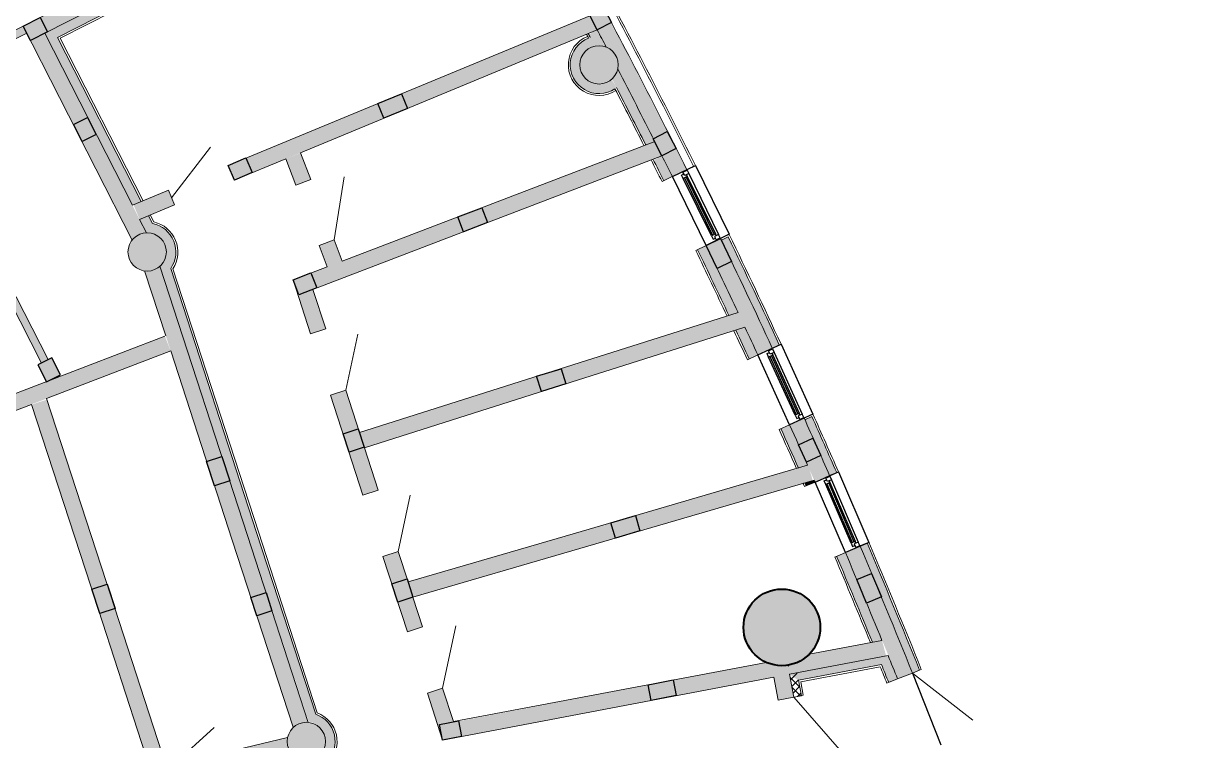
# Model space of a CAD drawing. Header units: millimetres. Extents: x 72919 to 485785, y -53256 to 338519.
# Drawn here: x 382303 to 400442, y 192910 to 204142 of the extents above; entities that cross this region are included whole.
import ezdxf

# ---------------------------------------------------------------- set-up
doc = ezdxf.new("R2010")
doc.units = ezdxf.units.MM
doc.layers.add('1', color=7, linetype='Continuous')
for name, color, linetype, lineweight in [('door', 177, 'Continuous', 9), ('gr', 251, 'Continuous', 40), ('wall', 5, 'Continuous', 40)]:
    doc.layers.add(name, color=color, linetype=linetype, lineweight=lineweight)

# ---------------------------------------------------------------- blocks, each defined once
blk = doc.blocks.new('Колонна ∅1200')
at = {"lineweight": 9, "ltscale": 400, "true_color": 0x000000}
h = blk.add_hatch(color=18, dxfattribs=at)
h.dxf.hatch_style = 1
edge = h.paths.add_edge_path()
edge.add_arc((0, 0), 600, 0, 360)
at = {"color": 18, "ltscale": 400, "true_color": 0x000000}
blk.add_circle((0, 0), 600, dxfattribs=at)
blk = doc.blocks.new('Откосы  по обваловке')
at = {"layer": 'gr', "lineweight": 18, "flags": 128}
blk.add_lwpolyline([(35126.223, 32719.976), (35157.835, 32730.313, 0.175307), (35200.105, 32763.33), (35201.249, 32765.21)], format="xyb", dxfattribs=at)

msp = doc.modelspace()

# ---------------------------------------------------------------- hatches: boundary and pattern name
at = {"ltscale": 500, "true_color": 0x000000}
h = msp.add_hatch(color=18, dxfattribs=at)
h.dxf.hatch_style = 1
h.paths.add_polyline_path([(391366.04739, 204417.60116), (391504.64521, 204151.53887), (391282.92479, 204036.03972), (391144.32697, 204302.10202)])
h = msp.add_hatch(color=18, dxfattribs=at)
h.dxf.hatch_style = 1
h.paths.add_polyline_path([(382303.39444, 204094.22621), (382570.64925, 204230.51034), (382684.22031, 204007.79615), (382416.9655, 203871.51201)])
h = msp.add_hatch(color=18, dxfattribs=at)
h.dxf.hatch_style = 1
edge = h.paths.add_edge_path()
edge.add_arc((391310.08741, 203489.49512), 300, 0, 360)
h = msp.add_hatch(color=18, dxfattribs=at)
h.dxf.hatch_style = 1
h.paths.add_polyline_path([(387849.17513, 202884.35047), (388218.8135, 203036.88741), (388314.12113, 202805.76741), (387944.48275, 202653.23046)])
h = msp.add_hatch(color=18, dxfattribs=at)
h.dxf.hatch_style = 1
h.paths.add_polyline_path([(383311.43174, 202667.73339), (383446.63833, 202399.93183), (383223.4685, 202287.25872), (383088.26191, 202555.06029)])
h = msp.add_hatch(color=18, dxfattribs=at)
h.dxf.hatch_style = 1
h.paths.add_polyline_path([(392377.96488, 202448.00422), (392516.5627, 202181.94192), (392294.84227, 202066.44278), (392156.24445, 202332.50507)])
h = msp.add_hatch(color=18, dxfattribs=at)
h.dxf.hatch_style = 1
h.paths.add_polyline_path([(385508.76189, 201914.90119), (385784.85414, 202032.25353), (385882.64857, 201802.17473), (385606.55632, 201684.8224)])
h = msp.add_hatch(color=18, dxfattribs=at)
h.dxf.hatch_style = 1
h.paths.add_polyline_path([(389104.02379, 201111.7332), (389477.69745, 201254.09907), (389566.64554, 201020.45781), (389192.97188, 200878.09194)])
h = msp.add_hatch(color=18, dxfattribs=at)
h.dxf.hatch_style = 1
edge = h.paths.add_edge_path()
edge.add_arc((384242.40898, 200561.96686), 300, 0, 360)
h = msp.add_hatch(color=18, dxfattribs=at)
h.dxf.hatch_style = 1
h.paths.add_polyline_path([(393210.49116, 200771.34449), (393384.39797, 200410.34964), (393158.76213, 200302.03261), (392985.67245, 200661.99849)])
h = msp.add_hatch(color=18, dxfattribs=at)
h.dxf.hatch_style = 1
h.paths.add_polyline_path([(386523.97829, 200123.26393), (386803.21193, 200232.93195), (386894.60271, 200000.23532), (386615.36908, 199890.56729)])
h = msp.add_hatch(color=18, dxfattribs=at)
h.dxf.hatch_style = 1
h.paths.add_polyline_path([(390334.47746, 198614.70372), (390716.13598, 198734.02188), (390790.6735, 198495.39213), (390409.01498, 198376.07397)])
h = msp.add_hatch(color=18, dxfattribs=at)
h.dxf.hatch_style = 1
h.paths.add_polyline_path([(387544.90495, 197790.39493), (387637.54955, 197505.06096), (387399.76926, 197427.85648), (387307.12465, 197713.19045)])
h = msp.add_hatch(color=18, dxfattribs=at)
h.dxf.hatch_style = 1
h.paths.add_polyline_path([(394657.00147, 197648.288), (394780.9183, 197375.07908), (394553.2423, 197271.81418), (394429.32546, 197545.02311)])
h = msp.add_hatch(color=18, dxfattribs=at)
h.dxf.hatch_style = 1
h.paths.add_polyline_path([(385410.64764, 197358.13574), (385533.94009, 196977.74249), (385296.10076, 196900.72007), (385172.80831, 197281.11331)])
h = msp.add_hatch(color=18, dxfattribs=at)
h.dxf.hatch_style = 1
h.paths.add_polyline_path([(391497.3849, 196323.44355), (391881.19691, 196435.64154), (391951.28259, 196195.66655), (391567.47058, 196083.46856)])
h = msp.add_hatch(color=18, dxfattribs=at)
h.dxf.hatch_style = 1
h.paths.add_polyline_path([(383616.50797, 195361.61696), (383739.80043, 194981.22372), (383501.9611, 194904.20129), (383378.66865, 195284.59453)])
h = msp.add_hatch(color=18, dxfattribs=at)
h.dxf.hatch_style = 1
h.paths.add_polyline_path([(388307.22032, 195444.22949), (388399.86492, 195158.89552), (388162.08463, 195081.69103), (388069.44002, 195367.02501)])
h = msp.add_hatch(color=18, dxfattribs=at)
h.dxf.hatch_style = 1
h.paths.add_polyline_path([(395572.99395, 195530.11146), (395726.99578, 195160.9456), (395496.26711, 195064.69446), (395342.28279, 195433.86763)])
h = msp.add_hatch(color=18, dxfattribs=at)
h.dxf.hatch_style = 1
h.paths.add_polyline_path([(386101.74318, 195230.79529), (386194.38779, 194945.46132), (385956.6075, 194868.25683), (385863.96289, 195153.59081)])
h = msp.add_hatch(color=18, dxfattribs=at)
h.dxf.hatch_style = 1
h.paths.add_polyline_path([(392078.26301, 193788.57467), (392471.30095, 193862.88056), (392517.925, 193617.7024), (392124.96704, 193542.97595)])
h = msp.add_hatch(color=18, dxfattribs=at)
h.dxf.hatch_style = 1
edge = h.paths.add_edge_path()
edge.add_arc((386733.05674, 192901.30186), 300, 0, 360)
h = msp.add_hatch(color=18, dxfattribs=at)
h.dxf.hatch_style = 1
h.paths.add_polyline_path([(388817.6944, 193166.483), (389112.45869, 193222.2729), (389158.95066, 192976.63395), (388864.18637, 192920.84404)])
at = {"layer": '1', "ltscale": 500, "true_color": 0x000000}
h = msp.add_hatch(color=18, dxfattribs=at)
h.dxf.hatch_style = 1
edge = h.paths.add_edge_path()
edge.add_line((382668.80325, 198526.65799), (382887.09981, 198637.88574))
edge.add_line((382887.09981, 198637.88574), (382750.90257, 198905.18765))
edge.add_line((382731.83723, 198895.47337), (382532.60601, 198793.9599))
edge.add_line((382532.60601, 198793.9599), (382668.80325, 198526.65799))
at = {"layer": 'wall', "lineweight": 18, "ltscale": 0.007407, "true_color": 0x000000}
h = msp.add_hatch(color=18, dxfattribs=at)
h.dxf.hatch_style = 1
h.paths.add_polyline_path([(382639.64573, 203984.9684), (389402.08687, 207430.45727), (389288.59308, 207653.21086), (386825.84244, 206398.43026), (386689.65521, 206665.72415), (386466.89632, 206552.24079), (386602.19784, 206284.4825), (382303.39444, 204094.22621)])
h = msp.add_hatch(color=18, dxfattribs=at)
h.dxf.hatch_style = 1
h.paths.add_polyline_path([(384149.60168, 201351.9186), (384010.59123, 201294.33858), (382639.69306, 203984.99251), (389413.35974, 207436.20084), (389808.73687, 206740.73198), (389678.06369, 206667.08064), (389354.16551, 207237.6937), (382841.3965, 203919.41371)])
h = msp.add_hatch(color=18, dxfattribs=at)
h.dxf.hatch_style = 1
edge = h.paths.add_edge_path()
edge.add_line((391143.37181, 204853.80663), (390916.72957, 204725.20422))
edge.add_line((390916.72957, 204725.20422), (391424.18649, 203766.95034))
edge.add_arc((391310.0874, 203489.49511), 300.00001, -12.615497719, 67.645856203, ccw=False)
edge.add_line((391602.84473, 203423.97295), (392457.82698, 201739.69915))
edge.add_line((392457.82698, 201739.69915), (392682.3432, 201849.67359))
edge.add_line((392682.3432, 201849.67359), (391143.37181, 204853.80663))
h = msp.add_hatch(color=18, dxfattribs=at)
h.dxf.hatch_style = 1
h.paths.add_polyline_path([(392790.38122, 201901.91725, 0.0077641463), (391241.58516, 204902.3366), (391135.82099, 204845.64498, -0.0077641463), (392682.90772, 201848.53704), (392790.38122, 201901.91725)], flags=0)
h = msp.add_hatch(color=18, dxfattribs=at)
h.dxf.hatch_style = 1
h.paths.add_polyline_path([(385508.76189, 201914.90119), (391165.64656, 204258.05954), (391282.92479, 204036.03972), (385604.43275, 201683.93131)])
h = msp.add_hatch(color=18, dxfattribs=at)
h.dxf.hatch_style = 1
h.paths.add_polyline_path([(381781.90223, 200669.28832), (381674.98147, 200614.80942), (380397.0377, 203122.91321), (382303.39444, 204094.22621), (382357.86319, 203987.32535), (380558.43736, 203070.47134)])
edge = h.paths.add_edge_path()
edge.add_line((382588.2939, 198822.33433), (382088.11309, 199803.99363))
edge.add_line((382088.11309, 199803.99363), (382195.03386, 199858.47252))
edge.add_line((382195.03386, 199858.47252), (382695.21467, 198876.81322))
h = msp.add_hatch(color=18, dxfattribs=at)
h.dxf.hatch_style = 1
h.paths.add_polyline_path([(384231.08757, 200861.5905), (382639.64573, 203984.9684), (382303.39444, 204094.22621), (384008.33598, 200748.0928)])
h = msp.add_hatch(color=18, dxfattribs=at)
h.dxf.hatch_style = 1
edge = h.paths.add_edge_path()
edge.add_arc((391310.08741, 203489.49512), 300, 67.645857787, 311.090711131, ccw=False)
edge.add_line((391424.18649, 203766.95034), (391282.92479, 204036.03972))
edge.add_line((391282.92479, 204036.03972), (391150.71784, 203965.17843))
edge.add_line((391150.71784, 203965.17843), (391174.79103, 203919.4413))
edge.add_arc((391302.35853, 203488.74026), 449.19579, 106.498536799, 308.534896382)
edge.add_line((391582.20354, 203137.36635), (391507.26333, 203263.39413))
h = msp.add_hatch(color=18, dxfattribs=at)
h.dxf.hatch_style = 1
edge = h.paths.add_edge_path()
edge.add_line((391515.01477, 203270.3952), (392041.26692, 202237.01364))
edge.add_line((392041.26692, 202237.01364), (392182.05529, 202290.95162))
edge.add_line((392182.05529, 202290.95162), (391602.84473, 203423.97295))
edge.add_arc((391310.08738, 203489.49515), 300.00004, 313.085676479, 347.384496823, ccw=False)
h = msp.add_hatch(color=18, dxfattribs=at)
h.dxf.hatch_style = 1
h.paths.add_polyline_path([(386523.97829, 200123.26393), (386835.10199, 199974.74063), (392294.84227, 202066.44278), (392182.05529, 202290.95162)])
h = msp.add_hatch(color=18, dxfattribs=at)
h.dxf.hatch_style = 1
h.paths.add_polyline_path([(386643.7249, 202110.93525), (386801.56381, 201698.94569), (386568.11016, 201609.50637), (386411.51956, 202018.23761)])
h = msp.add_hatch(color=18, dxfattribs=at)
h.dxf.hatch_style = 1
h.paths.add_polyline_path([(392168.05927, 201998.40694), (392322.77851, 201674.39641), (392457.82698, 201739.69915), (392300.26622, 202069.26823)])
h = msp.add_hatch(color=18, dxfattribs=at)
h.dxf.hatch_style = 1
h.paths.add_polyline_path([(384124.43989, 201070.89819), (384028.76903, 201301.86807), (384575.64356, 201528.39092), (384671.20294, 201297.69018)])
h = msp.add_hatch(color=18, dxfattribs=at)
h.dxf.hatch_style = 1
edge = h.paths.add_edge_path()
edge.add_line((384442.89376, 200336.57632), (386768.66195, 193212.82554))
edge.add_arc((386715.77349, 192904.15929), 313.16457, -55.403652588, 80.27706563, ccw=False)
edge.add_line((386893.58559, 192646.37081), (387232.97488, 190503.55073))
edge.add_line((387232.97488, 190503.55073), (387380.40423, 190531.58648))
edge.add_line((387380.40423, 190531.58648), (387055.09703, 192585.4957))
edge.add_arc((386733.06596, 192899.81399), 450, 315.694411147, 431.129664587)
edge.add_line((386878.60835, 193325.62781), (384611.17538, 200304.06893))
edge.add_arc((384242.40898, 200561.96686), 450, 325.032862417, 439.178947499)
edge.add_line((384326.89299, 201003.96511), (384266.7929, 201121.91807))
edge.add_line((384266.7929, 201121.91807), (384129.23114, 201072.88279))
edge.add_line((384129.23114, 201072.88279), (384231.00626, 200861.75008))
edge.add_arc((384241.83544, 200560.78812), 301.15673, -48.116344678, 92.060721965, ccw=False)
h = msp.add_hatch(color=18, dxfattribs=at)
h.dxf.hatch_style = 1
edge = h.paths.add_edge_path()
edge.add_line((394019.67176, 199048.73625), (394128.62394, 199099.02962))
edge.add_arc((295404.17772, 153526.87512), 108735.17161, 24.7785017754, 25.7639054723)
edge.add_line((393330.28762, 200790.12243), (393222.27051, 200737.89071))
edge.add_arc((295268.81618, 153464.0891), 108764.38541, 24.7786461365, 25.7626514478, ccw=False)
h = msp.add_hatch(color=18, dxfattribs=at)
h.dxf.hatch_style = 1
h.paths.add_polyline_path([(387162.89869, 200755.79295), (387292.43775, 200417.67139), (387058.9841, 200328.23206), (386931.59159, 200660.75073)])
h = msp.add_hatch(color=18, dxfattribs=at)
h.dxf.hatch_style = 1
h.paths.add_polyline_path([(392857.22232, 200592.96441), (393341.80985, 199565.96384), (393486.06871, 199611.66854), (392989.42926, 200663.82571)])
h = msp.add_hatch(color=18, dxfattribs=at)
h.dxf.hatch_style = 1
edge = h.paths.add_edge_path()
edge.add_line((393212.34527, 200790.6263), (392985.70303, 200662.02388))
edge.add_arc((295410.43379, 153534.99944), 108360, 24.7785017754, 25.7796710176, ccw=False)
edge.add_line((393794.24863, 198949.91523), (394021.23221, 199054.69303))
edge.add_line((394021.23221, 199054.69303), (393844.91295, 199434.73159))
edge.add_line((393844.91295, 199434.73159), (393212.34527, 200790.6263))
h = msp.add_hatch(color=18, dxfattribs=at)
h.dxf.hatch_style = 1
edge = h.paths.add_edge_path()
edge.add_line((386524.46962, 193121.12757), (385535.22215, 196165.71786))
edge.add_line((385535.22215, 196165.71786), (385417.78872, 196527.14079))
edge.add_line((385417.78872, 196527.14079), (384203.42371, 200264.57234))
edge.add_arc((384241.76851, 200571.26105), 309.07651, 262.873382427, 310.596637121)
edge.add_line((384442.89376, 200336.57632), (385656.39477, 196601.80388))
edge.add_line((385656.39477, 196601.80388), (385773.8282, 196240.38094))
edge.add_line((385773.8282, 196240.38094), (386762.23375, 193198.38182))
edge.add_arc((386736.01969, 192874.5519), 324.8892, 85.371993109, 130.628006886)
h = msp.add_hatch(color=18, dxfattribs=at)
h.dxf.hatch_style = 1
h.paths.add_polyline_path([(386835.10199, 199974.74063), (386523.97829, 200123.26393), (386798.38111, 199278.73888), (387036.14524, 199355.99313)])
h = msp.add_hatch(color=18, dxfattribs=at)
h.dxf.hatch_style = 1
h.paths.add_polyline_path([(387562.79075, 197735.03057), (390177.20516, 198563.3404), (390176.56621, 198566.67631), (390540.01041, 198677.61914), (390539.6832, 198678.18222), (393486.06871, 199611.66854), (393593.0295, 199383.3091), (390612.37094, 198439.0974), (390612.34144, 198436.85236), (390248.89724, 198325.90952), (390250.17186, 198324.2108), (387630.4235, 197496.73556)])
h = msp.add_hatch(color=18, dxfattribs=at)
h.dxf.hatch_style = 1
h.paths.add_polyline_path([(393452.48, 199338.77961), (393658.05841, 198887.04852), (393794.24863, 198949.91524), (393593.0295, 199383.3091)])
h = msp.add_hatch(color=18, dxfattribs=at)
h.dxf.hatch_style = 1
h.paths.add_polyline_path([(384519.85691, 199244.80616), (377806.10069, 196665.40264), (377883.46028, 196427.30788), (384609.51657, 199011.43704)])
h = msp.add_hatch(color=18, dxfattribs=at)
h.dxf.hatch_style = 1
h.paths.add_polyline_path([(387617.93099, 196756.42372), (387110.48828, 198318.1718), (387348.25241, 198395.42605), (387855.69512, 196833.67797)])
h = msp.add_hatch(color=18, dxfattribs=at)
h.dxf.hatch_style = 1
h.paths.add_polyline_path([(384296.63028, 192448.73559), (383360.39953, 195330.15801), (383242.9661, 195691.58095), (382436.86614, 198172.50187), (382674.66981, 198249.76896), (383481.57215, 195766.24403), (383599.00558, 195404.82109), (384540.51499, 192507.28714)])
h = msp.add_hatch(color=18, dxfattribs=at)
h.dxf.hatch_style = 1
h.paths.add_polyline_path([(394518.27344, 197986.43341), (394291.6312, 197857.831), (394688.67587, 196959.87996), (394917.72313, 197060.06656)])
h = msp.add_hatch(color=18, dxfattribs=at)
h.dxf.hatch_style = 1
edge = h.paths.add_edge_path()
edge.add_line((394914.02634, 197058.44956), (395023.96628, 197106.53793))
edge.add_arc((295400.12981, 153535.57566), 108735.17161, 23.622394174, 24.1246938017)
edge.add_line((394638.16569, 197978.23289), (394528.69865, 197929.11245))
edge.add_arc((295263.02762, 153476.68745), 108764.38541, 23.6218730602, 24.1234397771, ccw=False)
h = msp.add_hatch(color=18, dxfattribs=at)
h.dxf.hatch_style = 1
h.paths.add_polyline_path([(394154.27132, 197796.25393), (394428.51546, 197179.28431), (394573.75004, 197221.68288), (394291.6312, 197857.831)])
h = msp.add_hatch(color=18, dxfattribs=at)
h.dxf.hatch_style = 1
h.paths.add_polyline_path([(388322.57562, 195396.76755), (394582.96954, 197224.37434), (394653.02813, 196984.39144), (388396.10495, 195157.79786)])
h = msp.add_hatch(color=18, dxfattribs=at)
h.dxf.hatch_style = 1
h.paths.add_polyline_path([(394530.16739, 196947.92966), (394551.24752, 196899.768), (394688.67587, 196959.87996), (394675.12682, 196990.84274)])
h = msp.add_hatch(color=18, dxfattribs=at)
h.dxf.hatch_style = 1
h.paths.add_polyline_path([(395392.54501, 195957.98302), (395165.98256, 195858.88329), (395988.8365, 193882.07011), (396212.74948, 193970.4449)])
h = msp.add_hatch(color=18, dxfattribs=at)
h.dxf.hatch_style = 1
edge = h.paths.add_edge_path()
edge.add_line((396324.39051, 194015.59054), (396212.74948, 193970.4449))
edge.add_arc((295410.43379, 153534.99945), 108610, 21.8575016414, 22.9917910681)
edge.add_line((395392.54501, 195957.98302), (395502.39619, 196006.30724))
edge.add_arc((291796.33382, 152019.5821), 112648.92081, 21.8886735161, 22.9841346368, ccw=False)
h = msp.add_hatch(color=18, dxfattribs=at)
h.dxf.hatch_style = 1
h.paths.add_polyline_path([(388313.66873, 194615.16314), (387930.03815, 195795.85664), (388167.80228, 195873.11089), (388551.43286, 194692.41739)])
h = msp.add_hatch(color=18, dxfattribs=at)
h.dxf.hatch_style = 1
h.paths.add_polyline_path([(395026.09393, 195798.77599), (395585.67826, 194453.50987), (395736.02625, 194482.10064), (395163.48374, 195857.79029)])
h = msp.add_hatch(color=18, dxfattribs=at)
h.dxf.hatch_style = 1
edge = h.paths.add_edge_path()
edge.add_line((388788.27969, 193154.46078), (393926.21264, 194137.93927))
edge.add_arc((394170.53539, 194685.94146), 600, 245.970648317, 315.563421751)
edge.add_line((394598.95091, 194265.86986), (395736.02625, 194482.10064))
edge.add_line((395736.02625, 194482.10064), (395800.86532, 194239.95055))
edge.add_line((395800.86532, 194239.95055), (388864.18637, 192920.84404))
edge.add_line((388864.18637, 192920.84404), (388788.27969, 193154.46078))
h = msp.add_hatch(color=18, dxfattribs=at)
h.dxf.hatch_style = 1
h.paths.add_polyline_path([(394429.88331, 193857.08867), (394289.57798, 193952.55813), (395832.10889, 194245.89195), (395878.01507, 194132.47118)])
h = msp.add_hatch(color=18, dxfattribs=at)
h.dxf.hatch_style = 1
h.paths.add_polyline_path([(395727.77215, 194103.90039), (395840.98666, 193822.81583), (395980.20284, 193878.66254), (395876.16213, 194137.05639)])
h = msp.add_hatch(color=18, dxfattribs=at)
h.dxf.hatch_style = 1
h.paths.add_polyline_path([(394357.76587, 193593.98399), (394112.16715, 193547.27996), (394043.97926, 193905.85409), (394289.57798, 193952.55813)])
h = msp.add_hatch(color=18, dxfattribs=at)
h.dxf.hatch_style = 1
h.paths.add_polyline_path([(388794.45663, 193135.45011), (388626.70294, 193651.74289), (388864.46707, 193728.99714), (389032.22076, 193212.70436)])
h = msp.add_hatch(color=18, dxfattribs=at)
h.dxf.hatch_style = 1
h.paths.add_polyline_path([(385629.68539, 192768.77383), (385688.04673, 192525.68135), (386493.61696, 192719.08165), (386435.25562, 192962.17413)])

# ---------------------------------------------------------------- linework, layer by layer
at = {"color": 18, "ltscale": 500, "true_color": 0x000000}
for p, q in [((393067.44108, 200813.41374), (392627.54325, 201711.47878)), ((392645.50427, 201720.2766), (393085.40211, 200822.21157)), ((392672.4458, 201733.47333), (393112.34364, 200835.4083)), ((392690.40683, 201742.27115), (393130.30466, 200844.20612)), ((392713.13214, 201786.80833), (393179.42344, 200834.86022)), ((394050.79446, 198989.71772), (394489.72313, 198024.84758)), ((394377.17423, 198006.60629), (393963.09022, 198916.86194)), ((393981.29505, 198925.14349), (394395.37906, 198014.88784)), ((394008.60229, 198937.56582), (394422.68631, 198027.31017)), ((394026.80713, 198945.84737), (394440.89114, 198035.59173)), ((394945.97107, 196994.50917), (395365.38437, 196020.99735)), ((395252.49102, 196005.02579), (394856.81775, 196923.43396)), ((394875.18563, 196931.34731), (395270.8589, 196012.93913)), ((394902.73745, 196943.21732), (395298.41072, 196024.80914)), ((394921.10533, 196951.13066), (395316.7786, 196032.72249))]:
    msp.add_line(p, q, dxfattribs=at)
for points in [[(415650.43379, 180914.99944, 0.4142135624), (336810.43379, 259754.99944), (221610.43379, 259754.99944, 0.4142135624), (142770.43379, 180914.99944), (142770.43379, 104414.99944, 0.4142135624), (221610.43379, 25574.99944), (336810.43379, 25574.99944, 0.4142135624), (415650.43379, 104414.99944)], [(414950.43379, 180914.99944, 0.4142135624), (336810.43379, 259054.99944), (221610.43379, 259054.99944, 0.4142135624), (143470.43379, 180914.99944), (143470.43379, 104414.99944, 0.4142135624), (221610.43379, 26274.99944), (336810.43379, 26274.99944, 0.4142135624), (414950.43379, 104414.99944)]]:
    msp.add_lwpolyline(points, format="xyb", close=True, dxfattribs=at)
msp.add_lwpolyline([(414950.43379, 180914.99944, 0.1839071549), (395168.47746, 232878.43215, 0.1839071549)], format="xyb", dxfattribs=at)
for points in [[(391366.04739, 204417.60116), (391504.64521, 204151.53887), (391282.92479, 204036.03972), (391144.32697, 204302.10202)], [(382303.39444, 204094.22621), (382570.64925, 204230.51034), (382684.22031, 204007.79615), (382416.9655, 203871.51201)], [(387849.17513, 202884.35047), (388218.8135, 203036.88741), (388314.12113, 202805.76741), (387944.48275, 202653.23046)], [(383311.43174, 202667.73339), (383446.63833, 202399.93183), (383223.4685, 202287.25872), (383088.26191, 202555.06029)], [(392377.96488, 202448.00422), (392516.5627, 202181.94192), (392294.84227, 202066.44278), (392156.24445, 202332.50507)], [(385508.76189, 201914.90119), (385784.85414, 202032.25353), (385882.64857, 201802.17473), (385606.55632, 201684.8224)], [(392457.82698, 201739.69915), (392817.04744, 201915.65557), (393344.92349, 200837.9803), (392985.70303, 200662.02388)], [(392686.73868, 201840.6914), (392713.13214, 201786.80833), (392650.26856, 201756.01596), (392623.8751, 201809.89903)], [(389104.02379, 201111.7332), (389477.69745, 201254.09907), (389566.64554, 201020.45781), (389192.97188, 200878.09194)], [(393205.8169, 200780.97716), (393179.42344, 200834.86022), (393116.55986, 200804.06785), (393142.95332, 200750.18478)], [(393210.49116, 200771.34449), (393384.39797, 200410.34964), (393158.76213, 200302.03261), (392985.67245, 200661.99849)], [(386523.97829, 200123.26393), (386803.21193, 200232.93195), (386894.60271, 200000.23532), (386615.36908, 199890.56729)], [(393794.24863, 198949.91523), (394158.34526, 199115.54628), (394655.2448, 198023.24231), (394291.14817, 197857.61127)], [(394025.9498, 199044.33222), (394050.79446, 198989.71772), (393987.07755, 198960.73229), (393962.23289, 199015.34679)], [(382668.80325, 198526.65799), (382887.09981, 198637.88574), (382750.90257, 198905.18765), (382532.60601, 198793.9599)], [(390334.47746, 198614.70372), (390716.13598, 198734.02188), (390790.6735, 198495.39213), (390409.01498, 198376.07397)], [(394514.56779, 197970.23309), (394489.72313, 198024.84758), (394426.00622, 197995.86215), (394450.85088, 197941.24765)], [(387544.90495, 197790.39493), (387637.54955, 197505.06096), (387399.76926, 197427.85648), (387307.12465, 197713.19045)], [(394657.00147, 197648.288), (394780.9183, 197375.07908), (394553.2423, 197271.81418), (394429.32546, 197545.02311)], [(385410.64764, 197358.13574), (385533.94009, 196977.74249), (385296.10076, 196900.72007), (385172.80831, 197281.11331)], [(394688.67587, 196959.87996), (395056.03347, 197118.14682), (395530.84017, 196016.05985), (395163.48258, 195857.79299)], [(394922.23104, 197049.61281), (394945.97107, 196994.50917), (394881.68349, 196966.81247), (394857.94346, 197021.91611)], [(391497.3849, 196323.44355), (391881.19691, 196435.64154), (391951.28259, 196195.66655), (391567.47058, 196083.46856)], [(395389.1244, 195965.89371), (395365.38437, 196020.99735), (395301.09679, 195993.30065), (395324.83682, 195938.19701)], [(383616.50797, 195361.61696), (383739.80043, 194981.22372), (383501.9611, 194904.20129), (383378.66865, 195284.59453)], [(388307.22032, 195444.22949), (388399.86492, 195158.89552), (388162.08463, 195081.69103), (388069.44002, 195367.02501)], [(395572.99395, 195530.11146), (395726.99578, 195160.9456), (395496.26711, 195064.69446), (395342.28279, 195433.86763)], [(386101.74318, 195230.79529), (386194.38779, 194945.46132), (385956.6075, 194868.25683), (385863.96289, 195153.59081)], [(392078.26301, 193788.57467), (392471.30095, 193862.88056), (392517.925, 193617.7024), (392124.96704, 193542.97595)], [(388817.6944, 193166.483), (389112.45869, 193222.2729), (389158.95066, 192976.63395), (388864.18637, 192920.84404)]]:
    msp.add_lwpolyline(points, close=True, dxfattribs=at)
for points in [[(392677.2101, 201769.21269), (392690.40683, 201742.27115), (392627.54325, 201711.47878), (392601.14978, 201765.36185), (392637.07183, 201782.95749)], [(393143.5014, 200817.26458), (393130.30466, 200844.20612), (393067.44108, 200813.41374), (393093.83455, 200759.53068), (393129.75659, 200777.12632)], [(394014.3848, 198973.15462), (394026.80713, 198945.84737), (393963.09022, 198916.86194), (393938.24556, 198971.47643), (393974.65522, 198988.03954)], [(382831.41191, 198609.51131), (382837.12192, 198598.3048), (382724.49114, 198555.03242)], [(394453.31347, 198008.28448), (394440.89114, 198035.59173), (394377.17423, 198006.60629), (394402.01889, 197951.9918), (394438.42855, 197968.5549)], [(394909.23531, 196978.68248), (394921.10533, 196951.13066), (394856.81775, 196923.43396), (394833.07772, 196978.5376), (394869.81348, 196994.36429)], [(395328.64861, 196005.17067), (395316.7786, 196032.72249), (395252.49102, 196005.02579), (395276.23105, 195949.92215), (395312.96681, 195965.74883)], [(396212.74948, 193970.4449), (396656.96922, 192844.93665)]]:
    msp.add_lwpolyline(points, dxfattribs=at)
at = {"layer": 'door', "ltscale": 100}
for p, q in [((384625.39241, 201408.28658), (385234.15384, 202201.63993)), ((387165.04524, 200750.19006), (387322.12562, 201737.77588)), ((387348.25241, 198395.42605), (387535.42596, 199275.74728)), ((388168.1113, 195872.15983), (388355.28485, 196752.48106)), ((388863.54002, 193731.85031), (389071.51071, 194709.98536)), ((396212.74948, 193970.4449), (397158.36239, 193231.65113)), ((394357.76587, 193593.98399), (395145.0367, 192688.33249)), ((384650.50887, 192533.69434), (385290.59847, 193118.67075))]:
    msp.add_line(p, q, dxfattribs=at)
at = {"layer": 'wall', "color": 18, "lineweight": 18, "ltscale": 0.007407, "true_color": 0x000000}
for p, q in [((389413.35974, 207436.20084), (382639.64573, 203984.9684)), ((389354.16551, 207237.6937), (382841.3965, 203919.41371)), ((389367.78476, 207210.96327), (382881.74665, 203906.30277)), ((386603.08885, 206284.93648), (382303.39444, 204094.22621)), ((385508.76189, 201914.90119), (391165.64656, 204258.05954)), ((384008.33598, 200748.0928), (382303.39444, 204094.22621)), ((382357.86319, 203987.32535), (380558.43736, 203070.47134)), ((384010.59123, 201294.33858), (382639.64573, 203984.9684)), ((384149.60168, 201351.9186), (382841.3965, 203919.41371)), ((384177.40377, 201363.4346), (382881.74665, 203906.30277)), ((386642.57262, 202113.94292), (391282.92479, 204036.03972)), ((387292.43775, 200417.67139), (392182.05529, 202290.95162)), ((386803.71035, 201693.34281), (386642.57262, 202113.94292)), ((386835.10199, 199974.74063), (392294.84227, 202066.44278)), ((385604.43275, 201683.93131), (385508.76189, 201914.90119)), ((385604.43275, 201683.93131), (386411.51956, 202018.23761)), ((386570.2567, 201603.90348), (386411.51956, 202018.23761)), ((392295.76881, 201661.33586), (392456.97569, 201741.41295)), ((392682.90772, 201848.53704), (392457.82698, 201739.69915)), ((384010.59123, 201294.33858), (384575.64356, 201528.39092)), ((384671.31442, 201297.42104), (384575.64356, 201528.39092)), ((386570.2567, 201603.90348), (386803.71035, 201693.34281)), ((384124.43989, 201070.89819), (384671.31442, 201297.42104)), ((384231.08879, 200861.58811), (384124.43989, 201070.89819)), ((384326.89299, 201003.96511), (384263.45034, 201128.47821)), ((384347.08644, 201030.4139), (384291.25243, 201139.99421)), ((393345.81259, 200836.15502), (393210.77114, 200770.85567)), ((393331.84807, 200796.07922), (393223.83095, 200743.8475)), ((386931.59159, 200660.75073), (387165.04524, 200750.19006)), ((387058.9841, 200328.23206), (386931.59159, 200660.75073)), ((387292.43775, 200417.67139), (387165.04524, 200750.19006)), ((392823.61786, 200583.73979), (392985.80318, 200661.72663)), ((393210.77114, 200770.85567), (392985.70303, 200662.02388)), ((384442.89376, 200336.57632), (385811.71613, 196123.77423)), ((384611.17538, 200304.06893), (385954.37461, 196170.12678)), ((384644.23358, 200299.40831), (385982.90631, 196179.39729)), ((386523.97829, 200123.26393), (387058.9841, 200328.23206)), ((386523.97829, 200123.26393), (386798.38111, 199278.73888)), ((386835.10199, 199974.74063), (387036.14524, 199355.99313)), ((382588.2939, 198822.33433), (382088.11309, 199803.99363)), ((382695.21467, 198876.81322), (382195.03386, 199858.47252)), ((390177.1906, 198563.33578), (393486.06871, 199611.66854)), ((387036.14524, 199355.99313), (386798.38111, 199278.73888)), ((390250.17186, 198324.2108), (393593.0295, 199383.3091)), ((384520.81304, 199245.1735), (370643.30552, 193913.47981)), ((384610.4727, 199011.80438), (382669.38188, 198266.04354)), ((385573.11009, 196049.11115), (384610.4727, 199011.80438)), ((393794.24863, 198949.91523), (394021.23233, 199054.69309)), ((394021.23221, 199054.69303), (394157.42243, 199117.55975)), ((393630.82037, 198874.47518), (393794.66134, 198949.008)), ((382837.12192, 198598.3048), (382831.41191, 198609.51131)), ((387562.82444, 197735.04124), (390177.1906, 198563.33578)), ((383599.04524, 195404.8335), (382669.38188, 198266.04354)), ((387110.48828, 198318.1718), (387348.25241, 198395.42605)), ((387110.48828, 198318.1718), (387618.24001, 196755.47266)), ((387348.25241, 198395.42605), (387562.82444, 197735.04124)), ((387640.08077, 197497.27071), (390250.17186, 198324.2108)), ((382435.65008, 198176.24454), (380333.11004, 197368.45543)), ((383360.39952, 195330.158), (382435.65008, 198176.24454)), ((394291.14939, 197857.60859), (394518.14698, 197962.39286)), ((394655.0011, 198023.80253), (394518.14698, 197962.39286)), ((394639.89589, 197984.1426), (394530.42886, 197935.02216)), ((394126.89571, 197783.983), (394291.6312, 197857.831)), ((387640.08077, 197497.27071), (387856.00413, 196832.72691)), ((390944.08388, 196162.06864), (394573.75004, 197221.68288)), ((391011.52713, 195921.32223), (394675.12682, 196990.84274)), ((394688.67587, 196959.87996), (394917.72313, 197060.06656)), ((394917.72313, 197060.06656), (395055.07381, 197120.14455)), ((387856.00413, 196832.72691), (387618.24001, 196755.47266)), ((394688.67587, 196959.87996), (394523.76185, 196887.74561)), ((385811.71613, 196123.77423), (386762.23375, 193198.38182)), ((385954.37461, 196170.12678), (386878.60835, 193325.62781)), ((385982.90631, 196179.39729), (386902.59758, 193348.8786)), ((388322.57562, 195396.76755), (390944.08388, 196162.06864)), ((386524.46962, 193121.12757), (385573.11009, 196049.11115)), ((388399.86492, 195158.89552), (391011.52713, 195921.32223)), ((395163.48374, 195857.79029), (395392.54501, 195957.98302)), ((395392.05397, 195959.14162), (395502.39619, 196006.30724)), ((395392.54501, 195957.98302), (395529.98174, 196018.09864)), ((387930.34717, 195794.90558), (388168.1113, 195872.15983)), ((387930.34717, 195794.90558), (388313.66873, 194615.16314)), ((388168.1113, 195872.15983), (388322.57562, 195396.76755)), ((394998.17359, 195786.56131), (395163.87699, 195856.86341)), ((384540.51499, 192507.28714), (383599.04524, 195404.8335)), ((384296.63028, 192448.73559), (383360.39952, 195330.158)), ((388551.43286, 194692.41739), (388399.86492, 195158.89552)), ((388313.66873, 194615.16314), (388551.43286, 194692.41739)), ((393926.21264, 194137.93927), (389032.22076, 193212.70436)), ((396212.74948, 193970.4449), (395980.20284, 193878.66254)), ((396323.99779, 194015.43173), (396212.74948, 193970.4449)), ((388863.54002, 193731.85031), (388625.77589, 193654.59606)), ((389032.22076, 193212.70436), (388863.54002, 193731.85031)), ((395813.14342, 193811.64649), (395980.20284, 193878.66254))]:
    msp.add_line(p, q, dxfattribs=at)
at = {"layer": 'wall', "color": 18, "lineweight": 18, "ltscale": 0.007407, "true_color": 0x000000, "extrusion": (0.186816, -0.982395, 0)}
for p, q in [((395727.77215, 194103.90039), (394429.88331, 193857.08867)), ((395709.18762, 194069.82866), (394464.95964, 193833.22131))]:
    msp.add_line(p, q, dxfattribs=at)
at = {"layer": 'wall', "color": 18, "lineweight": 18, "ltscale": 0.007407, "true_color": 0x000000, "extrusion": (0.982395, 0.186816, 0)}
for p, q in [((394429.88331, 193857.08867), (394475.65326, 193616.40192)), ((394464.95964, 193833.22131), (394505.1251, 193622.00641))]:
    msp.add_line(p, q, dxfattribs=at)
at = {"layer": 'wall', "color": 18, "lineweight": 18, "ltscale": 0.007407, "true_color": 0x000000}
for points in [[(391268.0262, 204916.50951), (391135.82099, 204845.64498, -0.0077641463), (392682.90772, 201848.53704), (392790.38122, 201901.91725)], [(391241.58516, 204902.3366, -0.0077641463), (392790.38122, 201901.91725), (392817.24959, 201915.2623, 0.0077641463), (391268.0262, 204916.50951)], [(395502.39619, 196006.30724, -0.004880398), (396323.99779, 194015.43173), (396351.80987, 194026.67843, 0.0048804078), (395529.98174, 196018.09864), (395502.39619, 196006.30724)]]:
    msp.add_lwpolyline(points, format="xyb", dxfattribs=at)
msp.add_lwpolyline([(381781.90223, 200669.28832), (381674.98147, 200614.80942), (380397.0377, 203122.91321), (382303.39444, 204094.22621), (382357.86319, 203987.32535), (380558.43736, 203070.47134)], close=True, dxfattribs=at)
for points in [[(384533.11125, 199249.89844), (384203.42371, 200264.57234)], [(382588.2939, 198822.33433), (382088.11309, 199803.99363), (382195.03386, 199858.47252), (382695.21467, 198876.81322)], [(394598.95091, 194265.86986), (395736.02625, 194482.10064)], [(394266.43593, 194074.25339), (394274.13332, 194081.95078)], [(394289.57798, 193952.55813), (395832.10889, 194245.89195)], [(394289.57798, 193952.55813), (394357.76587, 193593.98399), (394112.16715, 193547.27996), (394043.97926, 193905.85409), (388864.18637, 192920.84404), (388625.77589, 193654.59606)], [(394305.97937, 193866.30946), (394408.61268, 193968.94278)], [(394462.88703, 193613.97425), (394328.38747, 193748.47381)], [(394345.52282, 193658.36554), (394448.15613, 193760.99885)], [(394358.91507, 193594.20252), (394357.4447, 193595.67289)], [(394475.65326, 193616.40192), (394357.76587, 193593.98399)], [(386436.12363, 192962.38252), (385632.58784, 192769.47064), (385690.96384, 192526.38168), (386494.48497, 192719.29004)]]:
    msp.add_lwpolyline(points, dxfattribs=at)
at = {"layer": 'wall', "color": 18, "lineweight": 18, "ltscale": 0.007407, "true_color": 0x000000, "extrusion": (-0.707107, -0.707107, 0), "elevation": -415920.63647}
msp.add_lwpolyline([(141916.1349, 0), (141702.82399, 0)], dxfattribs=at)
at = {"layer": 'wall', "color": 18, "lineweight": 18, "ltscale": 0.007407, "true_color": 0x000000, "extrusion": (0.707107, -0.707107, 0)}
for points, elevation in [([(415841.07538, 0), (415986.2208, 0)], 141819.74981), ([(415793.63499, 0), (415867.14368, 0)], 141994.74981)]:
    msp.add_lwpolyline(points, dxfattribs=dict(at, elevation=elevation))
at = {"layer": 'wall', "color": 18, "lineweight": 18, "ltscale": 0.007407, "true_color": 0x000000, "extrusion": (0.186816, -0.982395, 0), "elevation": -116513.35142}
msp.add_lwpolyline([(423731.53534, 0), (423701.53534, 0)], dxfattribs=at)
at = {"layer": 'wall', "color": 18, "lineweight": 18, "ltscale": 0.007407, "true_color": 0x000000}
for centre in [(391310.08741, 203489.49512), (384242.40898, 200561.96686), (386733.06596, 192899.81399), (386733.06747, 192899.81745)]:
    msp.add_circle(centre, 300, dxfattribs=at)
for centre, radius, start, end in [((295410.43379, 153534.99944), 108610, 26.4127874456, 28.1921629652), ((391310.08741, 203489.49512), 480, 111.71705219, 303.313306283), ((391310.08741, 203489.49512), 450, 111.31252649, 303.717831993), ((295410.43379, 153534.99944), 108180, 27.7521198838, 27.786922334), ((295436.93063, 153546.08531), 108180, 27.7521198838, 27.786922334), ((295410.43379, 153534.99944), 108360, 27.6174191361, 27.7781151301), ((295410.43379, 153534.99944), 108360, 26.7401031517, 27.4129393591), ((295410.43379, 153534.99944), 108180, 26.7497492016, 27.2782385973), ((295410.43379, 153534.99945), 108209.99999, 26.748139296, 27.2832569057), ((295410.43379, 153534.99944), 108360, 26.4141871832, 26.6072551988), ((295410.43379, 153534.99944), 108180, 26.4151990046, 26.6166780027), ((295410.43379, 153534.99944), 108210, 26.4150301385, 26.61510535), ((384242.40898, 200561.96686), 450, 325.032862418, 79.178947499), ((384242.40898, 200561.96686), 480, 326.838763225, 77.403828743), ((295405.73817, 153532.8319), 108735.17162, 24.7785017768, 25.7639054735), ((295405.73817, 153532.8319), 108765.17161, 24.7785017768, 25.7797206332), ((295410.43379, 153534.99944), 108360, 25.1644901178, 25.7796710248), ((295410.43379, 153534.99944), 108610, 24.7785017768, 25.7797318681), ((295410.43379, 153534.99944), 108180, 25.1771852177, 25.7796710248), ((295410.43379, 153534.99944), 108210, 25.1750664115, 25.7796710248), ((295410.43379, 153534.99944), 108360, 24.7785017768, 25.0311553163), ((295410.43379, 153534.99944), 108180, 24.7785017768, 25.0436246919), ((295410.43379, 153534.99944), 108210, 24.7785017768, 25.0415435588), ((295410.43379, 153534.99944), 108610, 23.6248481948, 24.1454446497), ((295406.61571, 153543.5177), 108610, 23.6199239408, 24.1405201926), ((295401.86001, 153541.48537), 108735.17162, 23.6199065168, 24.1246938036), ((295401.86001, 153541.48537), 108765.17161, 23.6199078818, 24.1405089695), ((295410.43379, 153534.99944), 108180, 23.7885824112, 24.1439840503), ((295410.43379, 153534.99944), 108210, 23.7864871091, 24.1439840503), ((295410.43379, 153534.99944), 108360, 23.7760281522, 24.1439840503), ((295410.43379, 153534.99944), 108360, 23.6248481948, 23.6427187493), ((295410.43379, 153534.99944), 108180, 23.6248481948, 23.6550474019), ((295410.43379, 153534.99944), 108210, 23.6248481948, 23.6529897689), ((295410.43379, 153534.99944), 108610, 21.8575016365, 22.991791071), ((293932.37113, 152925.05854), 110328.89005, 21.8658871097, 22.9843830689), ((295410.43379, 153534.99944), 108180, 22.2217252742, 22.990332598), ((295410.43379, 153534.99944), 108210, 22.2185066129, 22.990332598), ((295410.43379, 153534.99944), 108360, 22.2024405932, 22.990332598), ((295410.43379, 153534.99944), 108210, 21.8582379972, 22.0186874752), ((295410.43379, 153534.99944), 108360, 21.8582379972, 22.0676068214), ((295410.43379, 153534.99944), 108180, 21.8582379972, 22.0056483831), ((386733.06596, 192899.81399), 450, 315.694411147, 71.129664595), ((386733.06596, 192899.81399), 480, 315.694411147, 69.317391945)]:
    msp.add_arc(centre, radius, start, end, dxfattribs=at)

# ---------------------------------------------------------------- block references
at = {"layer": 'wall', "color": 18, "lineweight": 18, "ltscale": 0.007407, "true_color": 0x000000, "xscale": 999.9999999999999, "yscale": 999.9999999999999, "zscale": 999.9999999999999, "rotation": 71.89262594900111}
msp.add_blockref('Откосы  по обваловке', (20598007.21244, -43408295.21277), dxfattribs=at)
at = {"layer": 'wall', "color": 18, "lineweight": 18, "ltscale": 0.007407, "true_color": 0x000000, "rotation": 180}
msp.add_blockref('Колонна ∅1200', (394170.53539, 194685.94146), dxfattribs=at)

doc.saveas('drawing.dxf')
